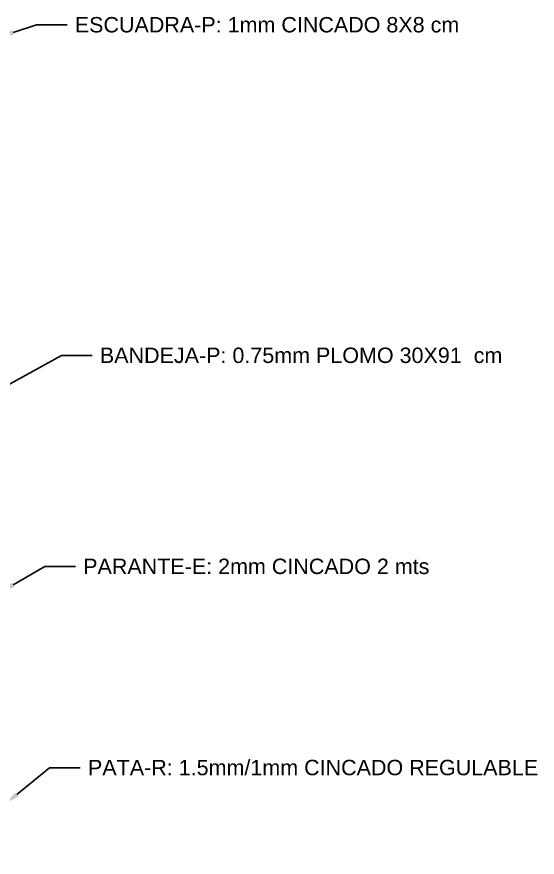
# Model space of a CAD drawing. Header units: millimetres. Extents: x 6614975 to 6624097, y 8742145 to 8746891.
# Drawn here: x 6619401 to 6619536.3, y 8743061.2 to 8743279.5 of the extents above; entities that cross this region are included whole.
import ezdxf
from ezdxf import colors
from ezdxf.entities.mleader import LeaderData, LeaderLine
from ezdxf.math import Vec2, Vec3

# ---------------------------------------------------------------- set-up
doc = ezdxf.new("R2010")
doc.units = ezdxf.units.MM
doc.styles.get("Standard").update_dxf_attribs({"font": 'arial.ttf'})

msp = doc.modelspace()

# ---------------------------------------------------------------- leaders
at = {"color": 152, "true_color": 0x2776bb}
ml = msp.add_multileader_mtext('Standard', dxfattribs=at)
ml.set_content('ESCUADRA-P: 1mm CINCADO 8X8 cm', color=(39, 118, 187))
ml.set_leader_properties()
ml.build(insert=Vec2(0, 0))
ctx = ml.context
ctx.base_point, ctx.plane_origin = Vec3(6619414.069, 8743277.366), Vec3(6619396.213, 8743274.189)
notes = []
notes.append((ctx, [(0, (1, 1, 0), (6619406.069, 8743277.366), (1, 0), 8, [(0, [(6619396.213, 8743274.189)], 0, [])])]))
ctx.mtext.insert, ctx.mtext.flow_direction = Vec3(6619416.069, 8743279.4), 5
ml = msp.add_multileader_mtext('Standard', dxfattribs=at)
ml.set_content('BANDEJA-P: 0.75mm PLOMO 30X91  cm', color=(39, 118, 187))
ml.set_leader_properties()
ml.build(insert=Vec2(0, 0))
ctx = ml.context
ctx.base_point, ctx.plane_origin = Vec3(6619420.594, 8743191.495), Vec3(6619373.589, 8743169.919)
notes.append((ctx, [(0, (1, 1, 0), (6619412.594, 8743191.495), (1, 0), 8, [(0, [(6619373.589, 8743169.919)], 0, [])])]))
ctx.mtext.insert, ctx.mtext.flow_direction = Vec3(6619422.594, 8743193.531), 5
ml = msp.add_multileader_mtext('Standard', dxfattribs=at)
ml.set_content('PARANTE-E: 2mm CINCADO 2 mts', color=(39, 118, 187))
ml.set_leader_properties()
ml.build(insert=Vec2(0, 0))
ctx = ml.context
ctx.base_point, ctx.plane_origin = Vec3(6619416.252, 8743136.673), Vec3(6619396.615, 8743129.943)
notes.append((ctx, [(0, (1, 1, 0), (6619408.252, 8743136.673), (1, 0), 8, [(0, [(6619396.615, 8743129.943)], 0, [])])]))
ctx.mtext.insert, ctx.mtext.flow_direction = Vec3(6619418.252, 8743138.707), 5
ml = msp.add_multileader_mtext('Standard', dxfattribs=at)
ml.set_content('PATA-R: 1.5mm/1mm CINCADO REGULABLE ', color=(39, 118, 187))
ml.set_leader_properties()
ml.build(insert=Vec2(0, 0))
ctx = ml.context
ctx.base_point, ctx.plane_origin = Vec3(6619417.502, 8743084.409), Vec3(6619397.865, 8743074.909)
notes.append((ctx, [(0, (1, 1, 0), (6619409.502, 8743084.409), (1, 0), 8, [(0, [(6619397.865, 8743074.909)], 0, [])])]))
ctx.mtext.insert, ctx.mtext.flow_direction = Vec3(6619419.502, 8743086.443), 5
for ctx, leaders in notes:
    for number, flags, end, landing, length, lines in leaders:
        leader = LeaderData()
        leader.index, (leader.has_last_leader_line, leader.has_dogleg_vector, leader.attachment_direction) = number, flags
        leader.last_leader_point, leader.dogleg_vector, leader.dogleg_length = Vec3(end), Vec3(landing), length
        for number, points, colour, breaks in lines:
            line = LeaderLine()
            line.index, line.vertices, line.color, line.breaks = number, Vec3.list(points), colors.encode_raw_color(colour), breaks
            leader.lines.append(line)
        ctx.leaders.append(leader)

doc.saveas('drawing.dxf')
